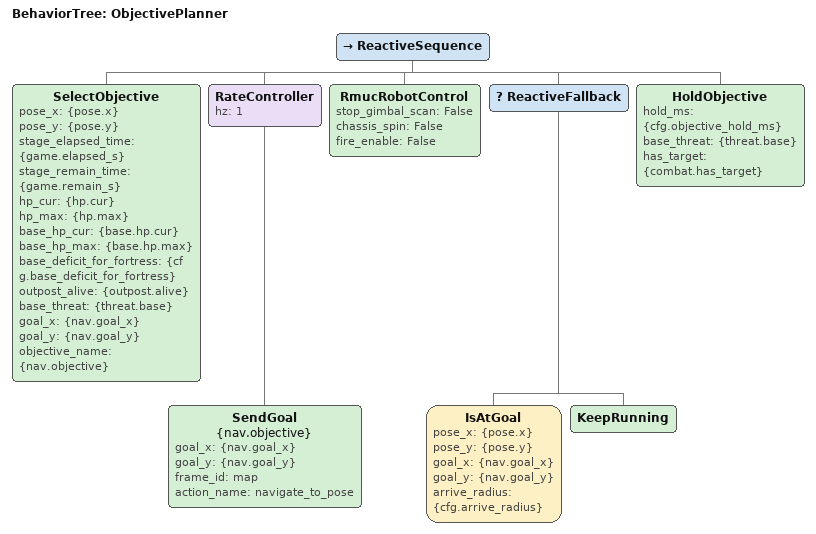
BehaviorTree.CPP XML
<?xml version="1.0" encoding="UTF-8"?>
<root BTCPP_format="4">

    <BehaviorTree ID="ObjectivePlanner">
        <ReactiveSequence>
            <SelectObjective pose_x="{pose.x}" pose_y="{pose.y}"
                             stage_elapsed_time="{game.elapsed_s}"
                             stage_remain_time="{game.remain_s}"
                             hp_cur="{hp.cur}" hp_max="{hp.max}"
                             base_hp_cur="{base.hp.cur}" base_hp_max="{base.hp.max}"
                             base_deficit_for_fortress="{cfg.base_deficit_for_fortress}"
                             outpost_alive="{outpost.alive}"
                             base_threat="{threat.base}"
                             goal_x="{nav.goal_x}" goal_y="{nav.goal_y}"
                             objective_name="{nav.objective}"/>
            <RateController hz="1">
                <SendGoal name="{nav.objective}"
                          goal_x="{nav.goal_x}" goal_y="{nav.goal_y}"
                          frame_id="map" action_name="navigate_to_pose"/>
            </RateController>

            <RmucRobotControl stop_gimbal_scan="False"
                              chassis_spin="False"
                              fire_enable="False"/>

            <!-- Arrive + ensure card detection (2s invalidation delay exists; node tolerates latency) -->
            <ReactiveFallback>
                <IsAtGoal pose_x="{pose.x}" pose_y="{pose.y}"
                          goal_x="{nav.goal_x}" goal_y="{nav.goal_y}"
                          arrive_radius="{cfg.arrive_radius}"/>
                <KeepRunning/>
            </ReactiveFallback>

            <HoldObjective hold_ms="{cfg.objective_hold_ms}"
                           base_threat="{threat.base}"
                           has_target="{combat.has_target}"/>
        </ReactiveSequence>
    </BehaviorTree>

</root>
